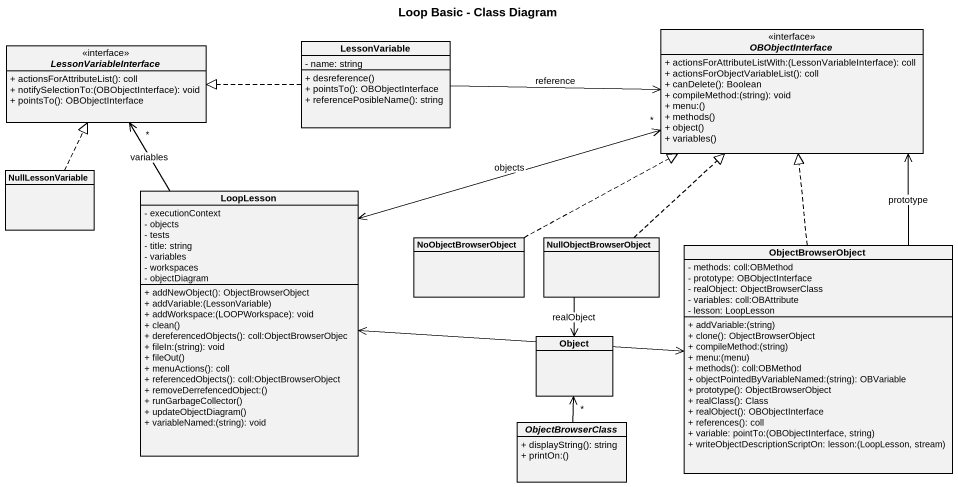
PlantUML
@startuml
title Loop Basic - Class Diagram
hide circle
hide empty members
skinparam classAttributeIconSize 0
interface LessonVariableInterface <<interface>> {
  + actionsForAttributeList(): coll
  + notifySelectionTo:(OBObjectInterface): void
  + pointsTo(): OBObjectInterface
}
class LessonVariable {
  - name: string
  + desreference()
  + pointsTo(): OBObjectInterface
  + referencePosibleName(): string
}
interface OBObjectInterface <<interface>> {
  + actionsForAttributeListWith:(LessonVariableInterface): coll
  + actionsForObjectVariableList(): coll
  + canDelete(): Boolean
  + compileMethod:(string): void
  + menu:()
  + methods()
  + object()
  + variables()
}
class NullLessonVariable
class LoopLesson {
  - executionContext
  - objects
  - tests
  - title: string
  - variables
  - workspaces
  - objectDiagram
  + addNewObject(): ObjectBrowserObject
  + addVariable:(LessonVariable)
  + addWorkspace:(LOOPWorkspace): void
  + clean()
  + dereferencedObjects(): coll:ObjectBrowserObjec
  + fileIn:(string): void
  + fileOut()
  + menuActions(): coll
  + referencedObjects(): coll:ObjectBrowserObject
  + removeDerrefencedObject:()
  + runGarbageCollector()
  + updateObjectDiagram()
  + variableNamed:(string): void
}
class NoObjectBrowserObject
class NullObjectBrowserObject
class ObjectBrowserObject {
  - methods: coll:OBMethod
  - prototype: OBObjectInterface
  - realObject: ObjectBrowserClass
  - variables: coll:OBAttribute
  - lesson: LoopLesson
  + addVariable:(string)
  + clone(): ObjectBrowserObject
  + compileMethod:(string)
  + menu:(menu)
  + methods(): coll:OBMethod
  + objectPointedByVariableNamed:(string): OBVariable
  + prototype(): ObjectBrowserObject
  + realClass(): Class
  + realObject(): OBObjectInterface
  + references(): coll
  + variable: pointTo:(OBObjectInterface, string)
  + writeObjectDescriptionScriptOn: lesson:(LoopLesson, stream)
}
class "Object" as Object_
abstract class ObjectBrowserClass {
  + displayString(): string
  + printOn:()
}
LessonVariable .left.|> LessonVariableInterface
LessonVariable -right-> OBObjectInterface : reference
NullLessonVariable .up.|> LessonVariableInterface
LoopLesson -up-> "*" LessonVariableInterface : variables
LoopLesson <-right-> "*" OBObjectInterface : objects
LoopLesson <-right-> ObjectBrowserObject
NoObjectBrowserObject .right.|> OBObjectInterface
NullObjectBrowserObject .up.|> OBObjectInterface
NullObjectBrowserObject --> Object_ : realObject
ObjectBrowserObject .up.|> OBObjectInterface
ObjectBrowserObject -up-> OBObjectInterface : prototype
ObjectBrowserClass -up-> "*" Object_
@enduml
